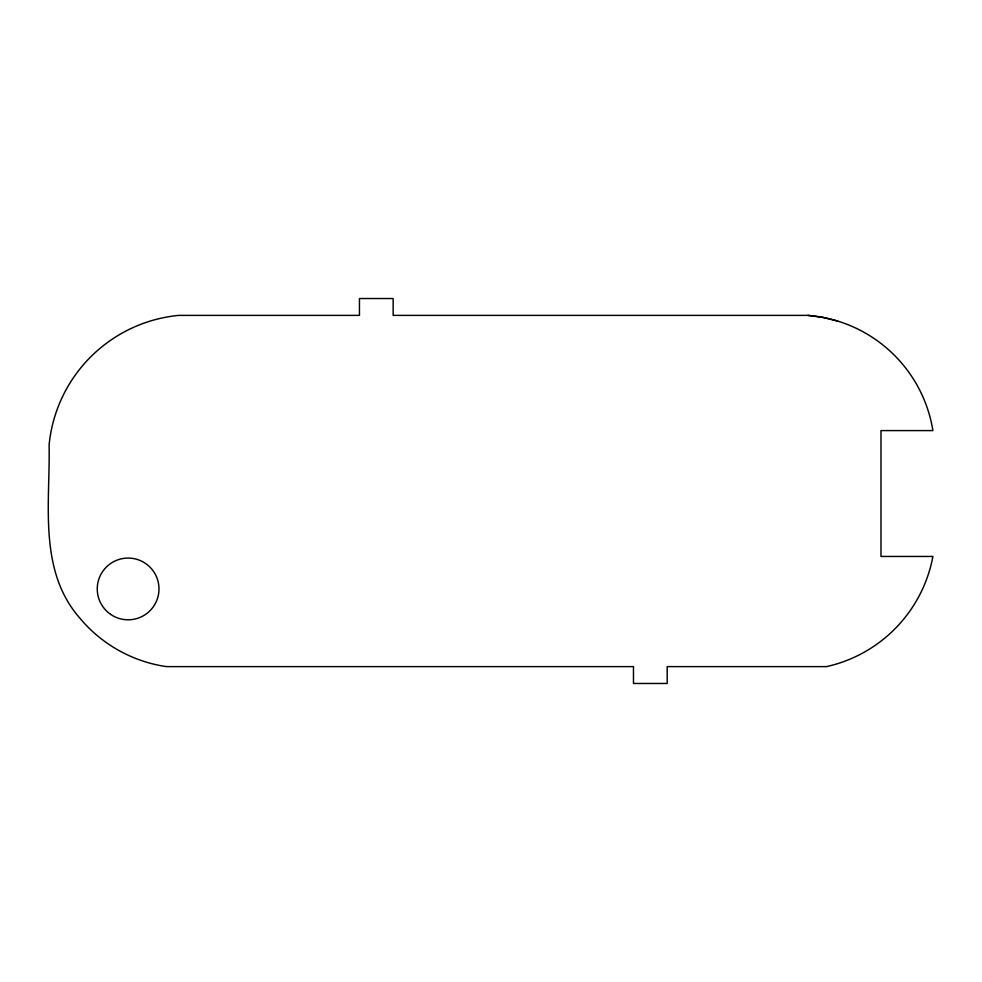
<?xml version="1.0" encoding="UTF-8"?>
<svg xmlns="http://www.w3.org/2000/svg" width="982" height="982" viewBox="0 0 982 982"><rect width="100%" height="100%" fill="white"/><g stroke="black" fill="none" stroke-linecap="round" stroke-linejoin="round"><path stroke-width="1.47" d="M807.818 315.382L393.156 315.382L393.156 298.528L359.449 298.528L359.449 315.382L178.699 315.382A144.145 144.145 0 0 0 49.1 444.981C50.315 502.551 37.905 570.223 79.64 617.887C101.318 644.18 132.828 661.843 166.559 666.618L633.476 666.618L633.476 683.472L667.183 683.472L667.183 666.618L826.537 666.618A139.014 139.014 0 0 0 932.9 556.45L880.977 556.45L880.977 430.595L932.9 430.595A137.492 137.492 0 0 0 807.818 315.382L822.953 317.419L837.769 321.114M110.61 614.351A30.859 30.859 0 0 0 158.888 591.397A30.859 30.859 0 0 0 114.869 561.066A30.859 30.859 0 0 0 110.61 614.351"/></g></svg>
